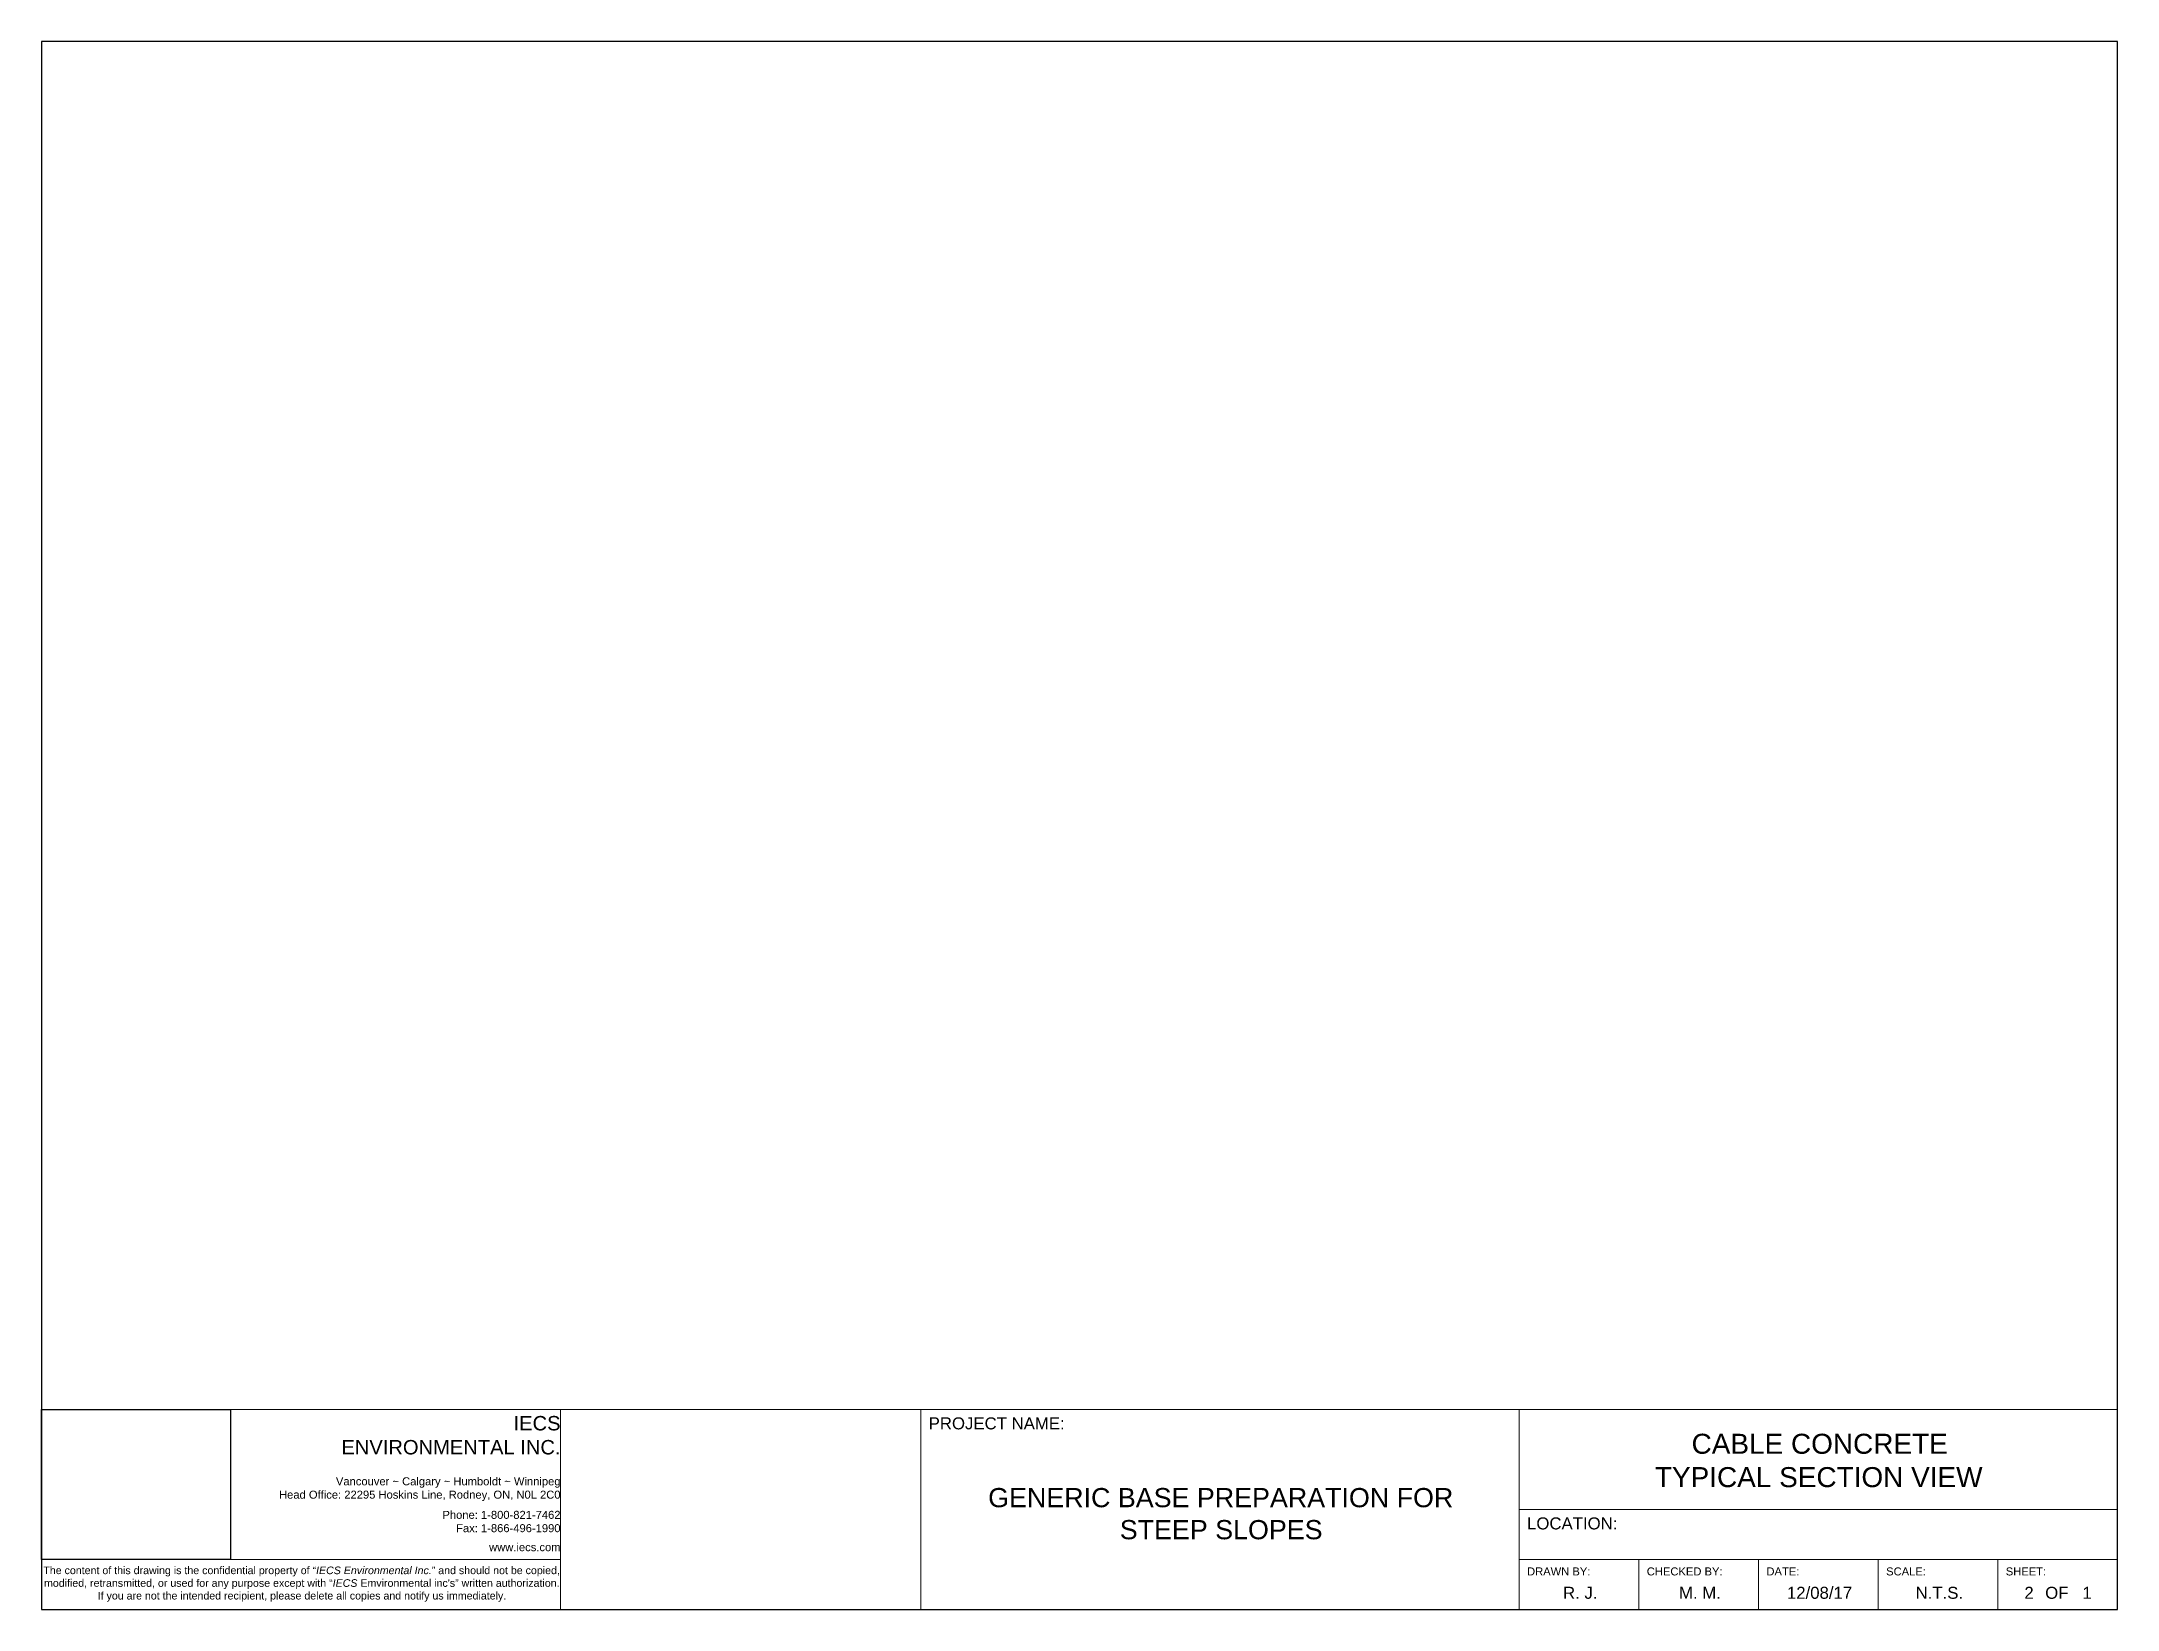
# Paper-space layout 'Layout2' of a CAD drawing. Header units: millimetres. Extents: x 9 to 268, y 8 to 204.
import ezdxf

# ---------------------------------------------------------------- set-up
doc = ezdxf.new("R2010")
doc.units = ezdxf.units.MM
doc.styles.get("Standard").update_dxf_attribs({"font": 'arial.ttf'})
picture_1 = doc.add_image_def('image1.jpg', size_in_pixel=(1765, 1401))

# ---------------------------------------------------------------- blocks, each defined once
blk = doc.blocks.new('IECS Title Block')
at = {"lineweight": 0}
for p, q in [((268.42, 33.27), (32.64, 33.27)), ((73.87, 33.27), (73.87, 8.27)), ((118.87, 33.27), (118.87, 8.27)), ((193.64, 33.27), (193.64, 8.27)), ((193.64, 20.77), (268.42, 20.77)), ((9.02, 14.52), (73.87, 14.52)), ((193.64, 14.52), (268.42, 14.52)), ((208.6, 14.52), (208.6, 8.27)), ((223.55, 14.52), (223.55, 8.27)), ((238.51, 14.52), (238.51, 8.27)), ((253.46, 14.52), (253.46, 8.27))]:
    blk.add_line(p, q, dxfattribs=at)
at = {"lineweight": 5}
for p, q in [((68.42, 33.27), (118.42, 33.27)), ((268.42, 8.27), (268.42, 33.27))]:
    blk.add_line(p, q, dxfattribs=at)
blk.add_lwpolyline([(9.02, 8.27), (268.42, 8.27), (268.42, 204.17), (9.02, 204.17)], close=True)
for s, width, heights, insert, char_height, attachment_point in [('IECS\\PENVIRONMENTAL INC.', 41.2302, [0], (73.87, 32.44), 1.8, 3), ('PROJECT NAME:', 25, [0], (119.87, 32.27), 1.5, 1), ('\\pi21.558;CABLE CONCRETE \\P\\pi16.975;TYPICAL SECTION VIEW', 74.775, [0], (193.64, 30.22), 2.5, 1), ('Vancouver ~ Calgary ~ Humboldt ~ Winnipeg\\PHead Office: 22295 Hoskins Line, Rodney, ON, N0L 2C0', 41.2302, [0], (73.87, 24.78), 1, 3), ('\\pi8.4352;GENERIC BASE PREPARATION FOR        \\P\\pi24.879;STEEP SLOPES', 74.775, [0], (118.87, 23.44), 2.4, 1), ('Phone: 1-800-821-7462\\PFax: 1-866-496-1990', 41.2302, [0], (73.87, 20.59), 1, 3), ('LOCATION:', 25, [0], (194.64, 19.77), 1.5, 1), ('www.iecs.com', 41.2302, [0], (73.87, 16.55), 1, 3), ("\\pi0.22415;The content of this drawing is the confidential property of “{\\fArial|b0|i1|c0|p34;IECS Environmental Inc.}” and should not be copied, \\P\\pi0.31001;modified, retransmitted, or used for any purpose except with “{\\fArial|b0|i1|c0|p34;IECS} Emvironmental inc's” written authorization. \\P\\pi7.0183;If you are not the intended recipient, please delete all copies and notify us immediately.", 64.85, [0], (9.02, 13.63), 0.95, 1), ('DRAWN BY:', 25, [1], (194.64, 13.52), 1, 1), ('CHECKED BY:', 25, [0], (209.6, 13.52), 1, 1), ('DATE:', 22.6198, [0], (224.55, 13.52), 1, 1), ('SCALE:', 22.6198, [0], (239.51, 13.52), 1, 1), ('SHEET:', 22.6198, [0], (254.46, 13.52), 1, 1), ('\\pi5.4971;R. J.', 14.955, [0], (193.64, 11.1), 1.5, 1), ('\\pi5.0275;M. M.', 14.955, [0], (208.6, 11.1), 1.5, 1), ('\\pi3.5607;12/08/17', 14.955, [0], (223.55, 11.1), 1.5, 1), ('\\pi4.6796;N.T.S.', 14.955, [0], (238.51, 11.1), 1.5, 1), ('\\pi3.5945;    OF   1', 14.955, [0], (253.46, 11.1), 1.5, 1)]:
    blk.add_mtext_dynamic_manual_height_columns(s, width=width, gutter_width=12.5, heights=heights, dxfattribs=dict(insert=insert, char_height=char_height, attachment_point=attachment_point))
image = blk.add_image(picture_1, insert=(9.02, 14.52), size_in_units=(23.62, 18.75))
image.dxf.flags = 7

psp = doc.layouts.new('Layout2')

# ---------------------------------------------------------------- block references
psp.add_blockref('IECS Title Block', (0, 0))

# ---------------------------------------------------------------- texts
at = {"insert": (256.78, 11.1), "char_height": 1.5, "attachment_point": 1}
psp.add_mtext_dynamic_manual_height_columns('2', width=1.5, gutter_width=12.5, heights=[0], dxfattribs=at)

# ---------------------------------------------------------------- viewports
at = {"layer": '0'}
psp.add_viewport(center=(138.72, 118.72), size=(259.4, 170.9), view_center_point=(231.03, 192.18), view_height=351.8211, dxfattribs=at)

doc.saveas('drawing.dxf')
